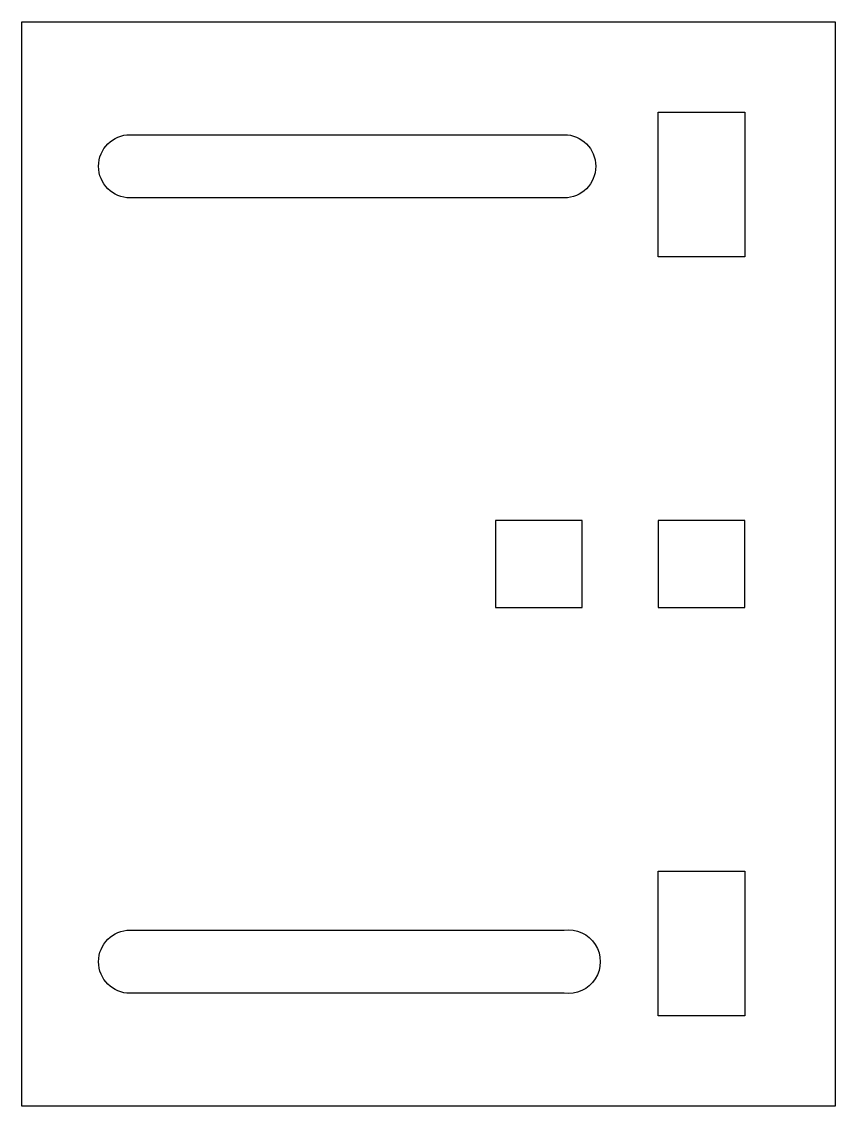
# Model space of a CAD drawing. Header units: millimetres. Extents: x -110 to -65, y -30 to 30.
import ezdxf

# ---------------------------------------------------------------- set-up
doc = ezdxf.new("R2010")
doc.units = ezdxf.units.MM
doc.layers.get('0').update_dxf_attribs({"linetype": 'CONTINUOUS'})

msp = doc.modelspace()

# ---------------------------------------------------------------- linework, layer by layer
for points in [[(-65, -30), (-110, -30), (-110, 30), (-65, 30)], [(-70, 25), (-70, 17), (-74.8, 17), (-74.8, 25)], [(-79, -2.4), (-79, 2.4), (-83.8, 2.4), (-83.8, -2.4)], [(-70, 2.4), (-74.8, 2.4), (-74.8, -2.4), (-70, -2.4)], [(-70, -25), (-74.8, -25), (-74.8, -17), (-70, -17)], [(-70, -17), (-70, -25), (-74.8, -25), (-74.8, -17)]]:
    msp.add_lwpolyline(points, close=True)
for points in [[(-80, 20.25), (-104, 20.25, -1), (-104, 23.75), (-80, 23.75, -1)], [(-80, -23.75), (-104, -23.75, -1), (-104, -20.25), (-80, -20.25, -1.142857)]]:
    msp.add_lwpolyline(points, format="xyb", close=True)

doc.saveas('drawing.dxf')
